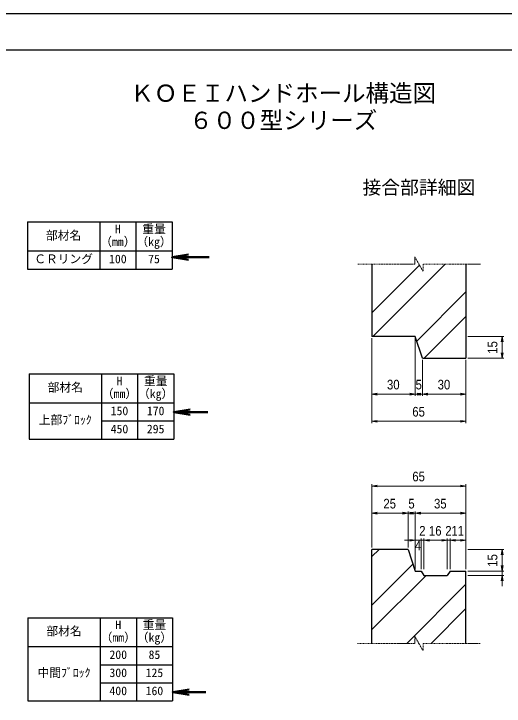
# Model space of a CAD drawing. Units: millimetres, scale not verified. Extents: x -210 to 210, y -148 to 148.
# Drawn here: x -74.5 to 61.1, y -42.9 to 148.5 of the extents above; entities that cross this region are included whole.
import ezdxf
from ezdxf.enums import TextEntityAlignment as Align

# ---------------------------------------------------------------- set-up
doc = ezdxf.new("R2010")
doc.units = ezdxf.units.MM
doc.linetypes.add('USER1', pattern=[12.95, 6.35, -3.175, 0.25, -3.175])
doc.layers.add('0-0', color=7, linetype='Continuous')
for name, color, linetype, lineweight in [('0-1_0', 9, 'Continuous', 25), ('0-2_dims', 2, 'Continuous', 13), ('0-3_pen1実線', 4, 'Continuous', 13), ('0-5_pen3実線', 7, 'Continuous', 25), ('0-6_pen4実線', 6, 'Continuous', 25), ('0-7_pen1一点', 4, 'USER1', 13)]:
    doc.layers.add(name, color=color, linetype=linetype, lineweight=lineweight)
doc.styles.add('ＭＳ ゴシック', font='')
doc.styles.add('ＭＳ Ｐゴシック', font='')
doc.styles.get('ＭＳ ゴシック').set_extended_font_data('MS Gothic')
doc.styles.get('ＭＳ Ｐゴシック').set_extended_font_data('MS PGothic')

# ---------------------------------------------------------------- blocks, each defined once
blk = doc.blocks.new('部分図 1')
at = {"layer": '0-1_0'}
blk.add_lwpolyline([(0, 0), (8400, 0), (8400, 5940), (0, 5940)], close=True, dxfattribs=at)
at = {"layer": '0-2_dims', "lineweight": 50}
for p, q in [((3585.75, 4593.91), (3790, 4593.91)), ((3594.75, 3737.54), (3783, 3737.54)), ((3589.52, 2189), (3772.48, 2189))]:
    blk.add_line(p, q, dxfattribs=at)
at = {"layer": '0-2_dims'}
for p, q in [((4690, 4146.23), (4690, 3826.95)), ((4690, 4146.23), (4690, 3676.95)), ((4930, 4146.23), (4930, 3826.95)), ((4930, 4146.23), (4930, 3826.95)), ((5220, 4156.23), (5420.05, 4156.23)), ((5410.05, 4156.23), (5410.05, 4036.23)), ((4970, 4026.23), (4970, 3826.95)), ((4970, 4026.23), (4970, 3826.95)), ((5210, 4026.23), (5210, 3826.95)), ((5210, 4026.23), (5210, 3676.95)), ((5220, 4036.23), (5420.05, 4036.23)), ((4930, 3836.95), (4690, 3836.95)), ((4970, 3836.95), (4930, 3836.95)), ((4970, 3836.95), (5210, 3836.95)), ((5210, 3686.95), (4690, 3686.95)), ((4690, 2988.4), (4690, 3338.69)), ((5210, 2868.4), (5210, 3338.69)), ((4690, 3328.69), (5210, 3328.69)), ((4690, 2988.4), (4690, 3188.69)), ((4890, 3178.69), (4690, 3178.69)), ((4890, 2988.4), (4890, 3188.69)), ((4890, 2988.4), (4890, 3188.69)), ((4890, 3178.69), (4930, 3178.69)), ((4930, 2868.4), (4930, 3188.69)), ((4930, 2868.4), (4930, 3188.69)), ((5210, 3178.69), (4930, 3178.69)), ((5210, 2868.4), (5210, 3188.69)), ((4930, 3028.55), (4870, 3028.55)), ((4962, 3028.55), (4902, 3028.55)), ((4930, 2868.4), (4930, 3038.55)), ((4962, 3028.55), (4930, 3028.55)), ((4962, 2868.4), (4962, 3038.55)), ((4962, 2868.4), (4962, 3038.55)), ((4962, 3028.55), (4978, 3028.55)), ((4962, 3028.55), (5022, 3028.55)), ((4978, 2868.4), (4978, 3038.55)), ((4978, 2868.4), (4978, 3038.55)), ((4978, 3028.55), (5038, 3028.55)), ((4978, 3028.55), (5106, 3028.55)), ((5106, 3028.55), (5046, 3028.55)), ((5106, 2868.4), (5106, 3038.55)), ((5106, 2868.4), (5106, 3038.55)), ((5106, 3028.55), (5122, 3028.55)), ((5122, 2868.4), (5122, 3038.55)), ((5122, 2868.4), (5122, 3038.55)), ((5122, 3028.55), (5182, 3028.55)), ((5122, 3028.55), (5210, 3028.55)), ((5210, 2868.4), (5210, 3038.55)), ((5220, 2978.4), (5420.05, 2978.4)), ((5410.05, 2978.4), (5410.05, 2858.4)), ((5410.05, 2858.4), (5410.05, 2918.4)), ((5220, 2858.4), (5420.05, 2858.4)), ((5220, 2858.4), (5420.05, 2858.4)), ((5220, 2834.4), (5420.05, 2834.4)), ((5410.05, 2858.4), (5410.05, 2834.4)), ((5410.05, 2834.4), (5410.05, 2774.4))]:
    blk.add_line(p, q, dxfattribs=at)
at = {"layer": '0-2_dims', "lineweight": 50}
for points in [[(3675.75, 4608.91), (3585.75, 4593.91), (3675.75, 4578.91)], [(3684.75, 3752.54), (3594.75, 3737.54), (3684.75, 3722.54)], [(3679.52, 2204), (3589.52, 2189), (3679.52, 2174)]]:
    blk.add_lwpolyline(points, dxfattribs=at)
at = {"layer": '0-2_dims'}
for points in [[(5415.05, 4126.23), (5410.05, 4156.23), (5405.05, 4126.23)], [(5405.05, 4066.23), (5410.05, 4036.23), (5415.05, 4066.23)], [(4720, 3841.95), (4690, 3836.95), (4720, 3831.95)], [(4900, 3831.95), (4930, 3836.95), (4900, 3841.95)], [(4960, 3841.95), (4930, 3836.95), (4960, 3831.95)], [(4940, 3831.95), (4970, 3836.95), (4940, 3841.95)], [(5000, 3841.95), (4970, 3836.95), (5000, 3831.95)], [(5180, 3831.95), (5210, 3836.95), (5180, 3841.95)], [(4720, 3691.95), (4690, 3686.95), (4720, 3681.95)], [(5180, 3681.95), (5210, 3686.95), (5180, 3691.95)], [(4720, 3333.69), (4690, 3328.69), (4720, 3323.69)], [(5180, 3323.69), (5210, 3328.69), (5180, 3333.69)], [(4720, 3183.69), (4690, 3178.69), (4720, 3173.69)], [(4860, 3173.69), (4890, 3178.69), (4860, 3183.69)], [(4920, 3183.69), (4890, 3178.69), (4920, 3173.69)], [(4900, 3173.69), (4930, 3178.69), (4900, 3183.69)], [(4960, 3183.69), (4930, 3178.69), (4960, 3173.69)], [(5180, 3173.69), (5210, 3178.69), (5180, 3183.69)], [(4900, 3023.55), (4930, 3028.55), (4900, 3033.55)], [(5008, 3033.55), (4978, 3028.55), (5008, 3023.55)], [(5008, 3033.55), (4978, 3028.55), (5008, 3023.55)], [(5076, 3023.55), (5106, 3028.55), (5076, 3033.55)], [(5076, 3023.55), (5106, 3028.55), (5076, 3033.55)], [(5152, 3033.55), (5122, 3028.55), (5152, 3023.55)], [(5152, 3033.55), (5122, 3028.55), (5152, 3023.55)], [(5180, 3023.55), (5210, 3028.55), (5180, 3033.55)], [(5415.05, 2948.4), (5410.05, 2978.4), (5405.05, 2948.4)], [(5405.05, 2888.4), (5410.05, 2858.4), (5415.05, 2888.4)], [(5405.05, 2888.4), (5410.05, 2858.4), (5415.05, 2888.4)], [(5415.05, 2804.4), (5410.05, 2834.4), (5405.05, 2804.4)]]:
    blk.add_lwpolyline(points, dxfattribs=at)
for points in [[(4965.64, 3029.44), (4958.61, 3030.16), (4958.29, 3029.11)], [(4965.64, 3029.44), (4958.61, 3030.16), (4958.29, 3029.11)], [(4965.64, 3029.44), (4958.29, 3029.11), (4965.75, 3028.55)], [(4965.64, 3029.44), (4958.29, 3029.11), (4965.75, 3028.55)], [(4965.75, 3028.55), (4958.29, 3029.11), (4958.29, 3027.99)], [(4965.75, 3028.55), (4958.29, 3029.11), (4958.29, 3027.99)], [(4965.75, 3028.55), (4958.29, 3027.99), (4965.64, 3027.65)], [(4965.75, 3028.55), (4958.29, 3027.99), (4965.64, 3027.65)], [(4965.64, 3027.65), (4958.29, 3027.99), (4958.61, 3026.94)], [(4965.64, 3027.65), (4958.29, 3027.99), (4958.61, 3026.94)], [(4965.28, 3030.37), (4959.18, 3031.02), (4958.61, 3030.16)], [(4965.28, 3030.37), (4959.18, 3031.02), (4958.61, 3030.16)], [(4965.28, 3030.37), (4958.61, 3030.16), (4965.64, 3029.44)], [(4965.28, 3030.37), (4958.61, 3030.16), (4965.64, 3029.44)], [(4965.64, 3027.65), (4958.61, 3026.94), (4965.28, 3026.72)], [(4965.64, 3027.65), (4958.61, 3026.94), (4965.28, 3026.72)], [(4965.28, 3026.72), (4958.61, 3026.94), (4959.18, 3026.07)], [(4965.28, 3026.72), (4958.61, 3026.94), (4959.18, 3026.07)], [(4964.62, 3031.23), (4959.88, 3031.64), (4959.18, 3031.02)], [(4964.62, 3031.23), (4959.88, 3031.64), (4959.18, 3031.02)], [(4964.62, 3031.23), (4959.18, 3031.02), (4965.28, 3030.37)], [(4964.62, 3031.23), (4959.18, 3031.02), (4965.28, 3030.37)], [(4965.28, 3026.72), (4959.18, 3026.07), (4964.62, 3025.86)], [(4965.28, 3026.72), (4959.18, 3026.07), (4964.62, 3025.86)], [(4964.62, 3025.86), (4959.18, 3026.07), (4959.88, 3025.45)], [(4964.62, 3025.86), (4959.18, 3026.07), (4959.88, 3025.45)], [(4963.71, 3031.89), (4960.66, 3032.05), (4959.88, 3031.64)], [(4963.71, 3031.89), (4960.66, 3032.05), (4959.88, 3031.64)], [(4963.71, 3031.89), (4959.88, 3031.64), (4964.62, 3031.23)], [(4963.71, 3031.89), (4959.88, 3031.64), (4964.62, 3031.23)], [(4964.62, 3025.86), (4959.88, 3025.45), (4963.71, 3025.21)], [(4964.62, 3025.86), (4959.88, 3025.45), (4963.71, 3025.21)], [(4963.71, 3025.21), (4959.88, 3025.45), (4960.66, 3025.05)], [(4963.71, 3025.21), (4959.88, 3025.45), (4960.66, 3025.05)], [(4962.66, 3032.24), (4961.6, 3032.28), (4960.66, 3032.05)], [(4962.66, 3032.24), (4961.6, 3032.28), (4960.66, 3032.05)], [(4962.66, 3032.24), (4960.66, 3032.05), (4963.71, 3031.89)], [(4962.66, 3032.24), (4960.66, 3032.05), (4963.71, 3031.89)], [(4963.71, 3025.21), (4960.66, 3025.05), (4962.66, 3024.86)], [(4963.71, 3025.21), (4960.66, 3025.05), (4962.66, 3024.86)], [(4962.66, 3024.86), (4960.66, 3025.05), (4961.6, 3024.82)], [(4962.66, 3024.86), (4960.66, 3025.05), (4961.6, 3024.82)]]:
    blk.add_solid(points, dxfattribs=at)
at = {"layer": '0-3_pen1実線'}
for p, q in [((4690, 4555.3), (4690.94, 4556.23)), ((4695.05, 4156.23), (5095.05, 4556.23)), ((4690, 4285.89), (4953.79, 4549.67)), ((4938.61, 4130.39), (5210, 4401.78)), ((4979.16, 4036.23), (5210, 4267.07)), ((4690, 2938.85), (4729.55, 2978.4)), ((4690, 2669.44), (4917.24, 2896.68)), ((4690, 2534.74), (4989.66, 2834.4)), ((4883.07, 2458.4), (5210, 2785.33)), ((5017.77, 2458.4), (5210, 2650.63))]:
    blk.add_line(p, q, dxfattribs=at)
at = {"layer": '0-5_pen3実線'}
for p, q in [((3185.75, 4788.91), (3185.75, 4528.91)), ((3385.75, 4788.91), (3385.75, 4528.91)), ((2785.75, 4628.91), (3585.75, 4628.91)), ((4690, 4556.23), (4690, 4156.23)), ((5210, 4556.23), (5210, 4036.23)), ((4930, 4156.23), (4690, 4156.23)), ((4970, 4036.23), (4930, 4156.23)), ((4970, 4036.23), (5210, 4036.23)), ((3194.75, 3948.74), (3194.75, 3588.74)), ((3394.75, 3948.74), (3394.75, 3588.74)), ((2794.75, 3788.74), (3594.75, 3788.74)), ((3194.75, 3688.74), (3594.75, 3688.74)), ((4690, 2458.4), (4690, 2978.4)), ((4890, 2978.4), (4690, 2978.4)), ((4890, 2978.4), (4930, 2858.4)), ((5122, 2858.4), (5106, 2834.4)), ((5122, 2858.4), (5210, 2858.4)), ((5210, 2458.4), (5210, 2858.4)), ((3188, 2600.53), (3188, 2140.53)), ((3388, 2600.53), (3388, 2140.53)), ((2788, 2440.53), (3588, 2440.53)), ((3188, 2340.53), (3588, 2340.53)), ((3188, 2240.53), (3588, 2240.53))]:
    blk.add_line(p, q, dxfattribs=at)
blk.add_lwpolyline([(4930, 2858.4), (4962, 2858.4), (4978, 2834.4), (5106, 2834.4)], dxfattribs=at)
at = {"layer": '0-6_pen4実線'}
for p, q in [((2785.75, 4788.91), (3585.75, 4788.91)), ((2785.75, 4788.91), (2785.75, 4528.91)), ((3585.75, 4788.91), (3585.75, 4528.91)), ((2785.75, 4528.91), (3585.75, 4528.91)), ((2794.75, 3948.74), (3594.75, 3948.74)), ((2794.75, 3948.74), (2794.75, 3588.74)), ((3594.75, 3948.74), (3594.75, 3588.74)), ((2794.75, 3588.74), (3594.75, 3588.74)), ((2788, 2600.53), (3588, 2600.53)), ((2788, 2600.53), (2788, 2140.53)), ((3588, 2600.53), (3588, 2140.53)), ((2788, 2140.53), (3588, 2140.53))]:
    blk.add_line(p, q, dxfattribs=at)
blk.add_lwpolyline([(200, 200), (8200, 200), (8200, 5740), (200, 5740)], close=True, dxfattribs=at)
at = {"layer": '0-7_pen1一点'}
for p, q in [((4926.91, 4556.23), (4926.91, 4596.23)), ((4973.09, 4516.23), (4926.91, 4596.23)), ((4926.91, 4556.23), (4610, 4556.23)), ((5290, 4556.23), (4973.09, 4556.23)), ((4973.09, 4556.23), (4973.09, 4516.23)), ((4950, 2458.4), (4926.91, 2498.4)), ((4926.91, 2458.4), (4926.91, 2498.4)), ((4610, 2458.4), (4926.91, 2458.4)), ((4950, 2458.4), (4973.09, 2418.4)), ((4973.09, 2458.4), (5290, 2458.4)), ((4973.09, 2458.4), (4973.09, 2418.4))]:
    blk.add_line(p, q, dxfattribs=at)
at = {"layer": '0-2_dims', "color": 7, "style": 'ＭＳ Ｐゴシック', "width": 0.9}
for p in [(5400.05, 4059.87), (5400.05, 2882.04)]:
    blk.add_text('15', height=53.32, rotation=90, dxfattribs=at).set_placement(p, align=Align.BOTTOM_LEFT)
for s, p in [('30', (4773.64, 3846.95)), ('5', (4931.82, 3846.95)), ('30', (5053.64, 3846.95)), ('65', (4913.64, 3696.95)), ('65', (4913.64, 3338.69)), ('25', (4753.64, 3188.69)), ('5', (4891.82, 3188.69)), ('35', (5033.64, 3188.69)), ('2', (4951.82, 3038.55)), ('16', (5005.64, 3038.55)), ('2', (5095.82, 3038.55)), ('11', (5129.64, 3038.55)), ('4', (4927.82, 2957.18))]:
    blk.add_text(s, height=53.32, dxfattribs=at).set_placement(p, align=Align.BOTTOM_LEFT)
at = {"layer": '0-5_pen3実線', "style": 'ＭＳ ゴシック'}
for s, height, p in [('\u3000接合部詳細図\u3000', 76.24, (4534.05, 4919.16)), ('H', 47.65, (3269.51, 4711.41)), ('重量', 47.64, (3420.77, 4711.42)), ('部材名', 47.65, (2888.27, 4676.41)), ('（mm）', 47.66, (3188.24, 4641.41)), ('（kg）', 47.66, (3388.24, 4641.41)), ('ＣＲリング', 47.64, (2823.29, 4546.42)), ('100', 47.65, (3237.01, 4546.41)), ('75', 47.63, (3453.27, 4546.43)), ('部材名', 47.65, (2897.27, 3836.24)), ('H', 47.65, (3278.51, 3871.24)), ('重量', 47.64, (3429.77, 3871.25)), ('（mm）', 47.66, (3197.24, 3801.23)), ('（kg）', 47.66, (3397.24, 3801.23)), ('150', 47.65, (3246.01, 3706.24)), ('170', 47.63, (3446.03, 3706.26)), ('上部ﾌﾞﾛｯｸ', 47.65, (2848.52, 3656.24)), ('450', 47.64, (3246.02, 3606.25)), ('295', 47.64, (3446.01, 3606.25)), ('H', 47.65, (3271.75, 2523.03)), ('重量', 47.64, (3423.01, 2523.04)), ('部材名', 47.65, (2890.51, 2488.03)), ('（mm）', 47.66, (3190.49, 2453.03)), ('（kg）', 47.66, (3390.49, 2453.03)), ('200', 47.65, (3239.26, 2358.03)), ('85', 47.61, (3455.53, 2358.06)), ('中間ﾌﾞﾛｯｸ', 47.65, (2841.76, 2258.03)), ('300', 47.64, (3239.26, 2258.04)), ('125', 47.63, (3439.27, 2258.05)), ('400', 47.64, (3239.27, 2158.04)), ('160', 47.63, (3439.27, 2158.05))]:
    blk.add_text(s, height=height, dxfattribs=at).set_placement(p, align=Align.BOTTOM_LEFT)
at = {"layer": '0-6_pen4実線', "style": 'ＭＳ ゴシック'}
for s, p in [('\u3000ＫＯＥＩハンドホール構造図\u3000', (3225.03, 5425)), ('６００型シリーズ', (3680.04, 5275))]:
    blk.add_text(s, height=95.3, dxfattribs=at).set_placement(p, align=Align.BOTTOM_LEFT)

msp = doc.modelspace()

# ---------------------------------------------------------------- block references
at = {"layer": '0-0', "xscale": 0.05, "yscale": 0.05}
msp.add_blockref('部分図 1', (-210, -148.5), dxfattribs=at)

doc.saveas('drawing.dxf')
